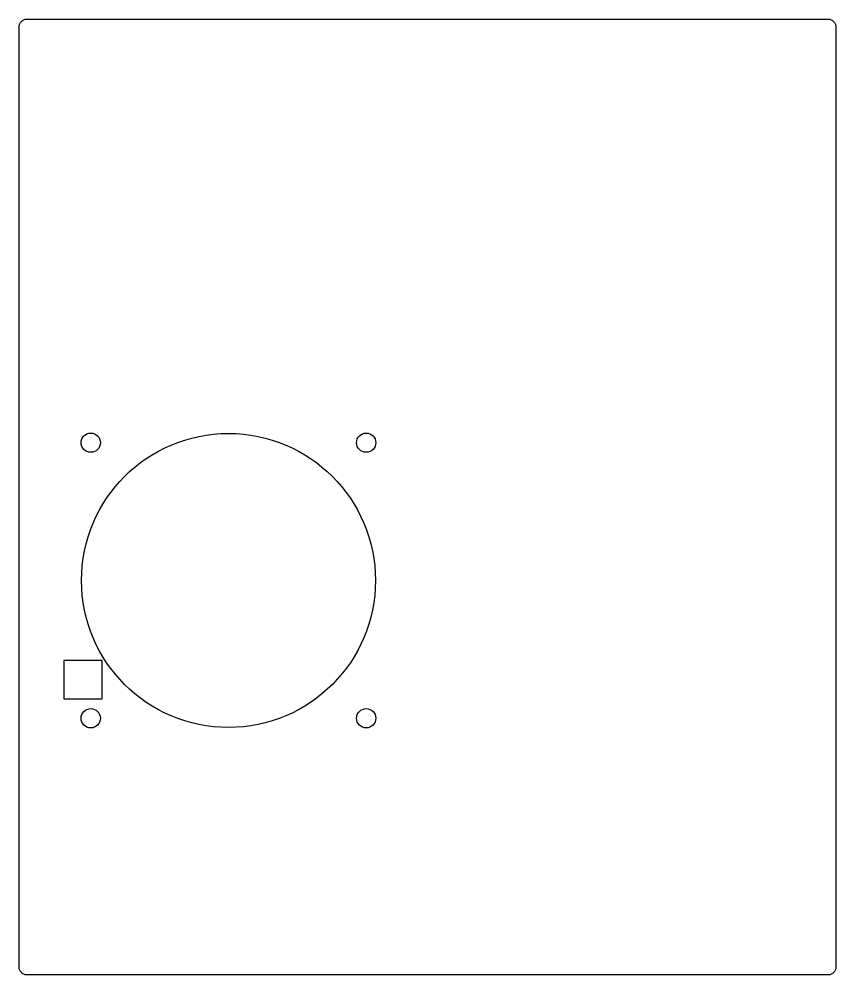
# Model space of a CAD drawing. Header units: millimetres. Extents: x -106 to 106, y -124 to 124.
import ezdxf

# ---------------------------------------------------------------- set-up
doc = ezdxf.new("R2010")
doc.units = ezdxf.units.MM
doc.layers.get('0').update_dxf_attribs({"linetype": 'CONTINUOUS'})

msp = doc.modelspace()

# ---------------------------------------------------------------- linework, layer by layer
msp.add_lwpolyline([(-104, -124, -0.414214), (-106, -122), (-106, 122, -0.414214), (-104, 124), (104, 124, -0.414214), (106, 122), (106, -122, -0.414214), (104, -124)], format="xyb", close=True)
msp.add_lwpolyline([(-94.41, -42.41), (-94.41, -52.41), (-84.41, -52.41), (-84.41, -42.41)], close=True)
for centre, radius in [((-87.41, 14.09), 2.5), ((-51.66, -21.66), 38.15), ((-15.91, 14.09), 2.5), ((-87.41, -57.41), 2.5), ((-15.91, -57.41), 2.5)]:
    msp.add_circle(centre, radius)

doc.saveas('drawing.dxf')
